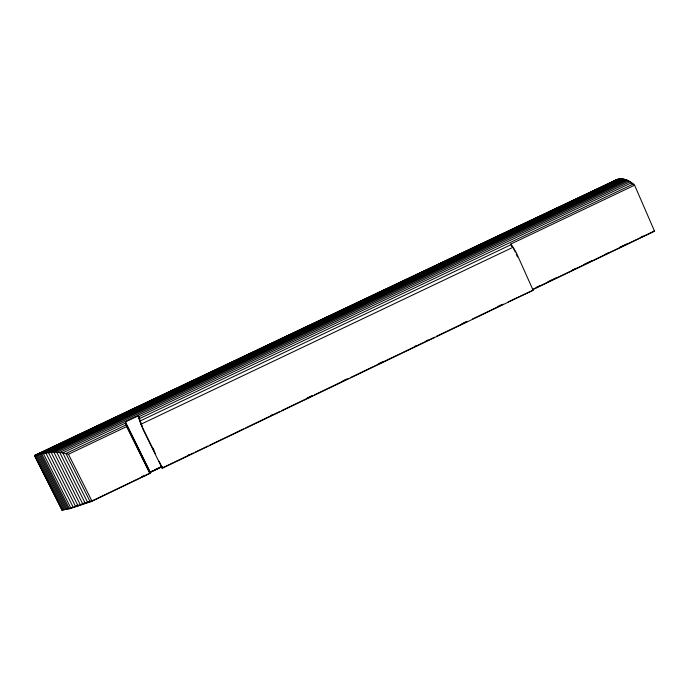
<?xml version="1.0" encoding="UTF-8"?>
<svg xmlns="http://www.w3.org/2000/svg" width="689" height="689" viewBox="0 0 689 689"><rect width="100%" height="100%" fill="white"/><g stroke="black" fill="none" stroke-linecap="round" stroke-linejoin="round"><path stroke-width="1.03" d="M162.552 467.452L162.208 468.313L143.286 429.927L138.179 415.898L125.441 421.935L126.655 426.612L149.832 473.472L92.033 501.213L70.235 508.516L62.027 510.161L34.45 455.558L616.689 179.605C623.097 177.219 630.039 180.759 634.603 185.212L654.55 231.194L532.459 289.793M149.832 473.472L150.374 472.37L162.113 466.737M613.529 181.586L616.689 179.605M62.027 510.161L63.336 509.343M70.097 508L68.159 508.93L40.367 453.827L34.553 455.507L62.148 510.144M72.293 507.293L69.382 508.689L41.667 453.732L40.367 453.827L620.453 178.839M72.888 507.345L70.95 508.275L43.364 453.551L41.667 453.732L621.487 178.839M78.167 505.158L73.318 507.483L45.913 453.086L43.364 453.551L622.563 178.925M78.606 505.287L75.695 506.682L48.523 452.716L45.913 453.086L623.691 179.097M83.912 503.091L78.09 505.881L51.201 452.458L48.523 452.716L624.854 179.373M84.368 503.22L80.492 505.08L53.949 452.311L51.201 452.458L626.077 179.751M87.753 501.945L82.904 504.27L56.791 452.311L53.949 452.311L627.36 180.251M149.771 472.18L152.682 470.785M154.62 469.855L161.398 466.599M90.181 501.127L85.333 503.461L59.719 452.475L56.791 452.311L628.704 180.888M150.314 472.266L161.958 466.686M92.567 500.335L87.77 502.643L62.768 452.854L59.719 452.475L630.125 181.698M141.581 476.814L143.501 475.892M536.386 287.322L540.262 285.453M548.022 281.732L555.782 278.012M572.275 270.088L576.159 268.228M583.919 264.507L591.679 260.778M605.261 254.258L609.136 252.398M619.807 247.273L626.602 244.018M641.149 237.033L643.087 236.103M532.494 289.526L653.801 231.297M187.744 455.36L189.682 454.43M271.07 415.364L273.008 414.433M306.915 398.156L311.764 395.831M342.769 380.948L346.645 379.088M378.614 363.74L382.49 361.88M414.468 346.533L416.406 345.602M426.095 340.952L428.033 340.022M461.94 323.744L466.78 321.418M497.785 306.527L501.661 304.667M193.376 453.009L162.38 467.891L159.107 461.251M195.314 452.079L207.906 446.041M209.844 445.111L243.751 428.834M245.689 427.903L279.596 411.626M281.525 410.696L312.53 395.813M314.468 394.883L348.367 378.606M350.305 377.675L434.587 337.222M436.525 336.292L467.521 321.41M472.37 319.085L503.366 304.202M508.206 301.877L533.122 290.241L516.207 252.493L510.799 244.052L634.603 185.212M533.122 290.241L162.208 468.313M633.286 184.015L138.989 418.826L140.883 422.684M150.228 472.663L125.665 422.986L62.768 452.854L68.478 454.258L126.655 426.612M34.45 455.558L617.577 179.304M618.498 179.071L37.904 454.266L65.739 509.421M50.125 448.651L58.866 444.508M60.804 443.587L73.439 437.601M75.377 436.68L85.091 432.081M87.038 431.159L96.753 426.551M101.61 424.252L111.325 419.644M116.174 417.345L122.978 414.123M127.835 411.815L134.631 408.594M142.408 404.908L149.203 401.687M154.06 399.387L160.864 396.166M168.633 392.48L172.517 390.637M180.294 386.951L187.089 383.73M194.858 380.044L198.751 378.201M206.519 374.523L213.314 371.293M223.029 366.694L224.976 365.773M249.263 354.258L258.005 350.115M259.942 349.194L272.568 343.208M274.515 342.287L284.23 337.688M286.176 336.766L295.882 332.158M300.74 329.859L310.455 325.251M312.401 324.33L322.116 319.73M326.974 317.422L333.769 314.201M338.626 311.902L348.341 307.294M353.199 304.994L359.994 301.765M367.771 298.087L371.655 296.244M379.424 292.558L386.228 289.337M393.996 285.651L397.88 283.808M405.657 280.13L409.542 278.287M420.221 273.223L424.114 271.38M433.82 266.772L435.767 265.851M446.455 260.786L457.134 255.722M459.081 254.801L468.796 250.202M473.653 247.894L483.368 243.295M485.306 242.373L495.021 237.765M499.878 235.466L509.593 230.858M511.539 229.937L521.246 225.329M526.103 223.029L532.907 219.808M537.764 217.509L547.479 212.901M552.337 210.601L559.132 207.372M563.99 205.072L570.793 201.851M578.562 198.165L585.366 194.944M590.215 192.644L597.019 189.415M604.787 185.737L608.671 183.894M619.454 178.916L39.118 454.008L66.945 509.18M36.577 454.619L41.383 452.802M652.793 231.444L654.55 231.194M36.741 454.602L64.533 509.662M35.63 455.016L63.336 509.903M68.478 454.258L92.033 501.213M125.441 421.935L150.374 472.37M138.179 415.898L139.583 418.748M140.323 420.738L138.437 416.923L631.641 182.714L632.493 184.669M142.115 425.983L139.738 421.16L511.229 244.595L512.099 246.541M153.044 448.16L154 450.089M155.361 453.663L140.866 424.26L513.141 247.222L515.329 252.105M516.207 254.069L517.525 256.997M510.799 244.052L511.66 245.982M149.995 473.128L90.216 501.825L65.972 453.508L126.165 424.915L149.995 473.128"/></g></svg>
